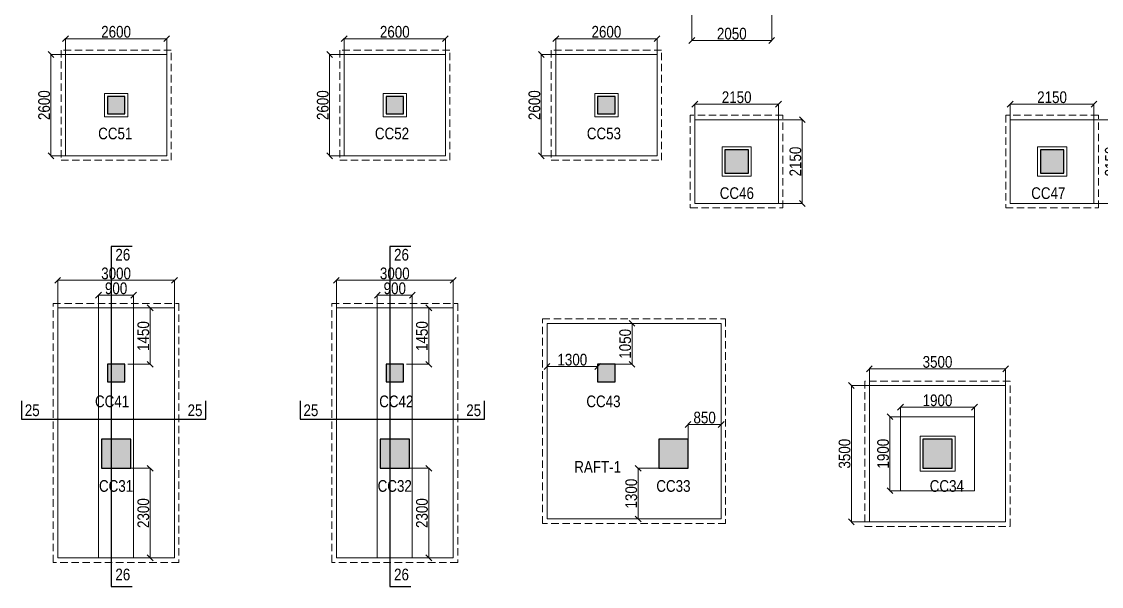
# Model space of a CAD drawing. Header units: millimetres. Extents: x 1112055 to 3390982, y -148532 to 766891.
# Drawn here: x 2009320 to 2037051, y 693330 to 707830 of the extents above; entities that cross this region are included whole.
import ezdxf

# ---------------------------------------------------------------- set-up
doc = ezdxf.new("R2010")
doc.units = ezdxf.units.MM
doc.header["$PDMODE"] = 35
doc.header["$PDSIZE"] = -25
doc.linetypes.add('Hidden', pattern=[9.525, 6.35, -3.175])
for name, color, linetype, lineweight in [('B COL. NO.', 3, 'Continuous', 20), ('B FINAL COLUMN', 1, 'Continuous', 30), ('B FOOTING', 49, 'Continuous', 20), ('B FOOTING DIM', 234, 'Continuous', 9), ('B P.C.C', 251, 'Continuous', 0)]:
    doc.layers.add(name, color=color, linetype=linetype, lineweight=lineweight)
doc.layers.add('B Pedestal', color=7, linetype='Continuous', lineweight=9, true_color=0x5c8948)
doc.layers.add('B-COL HT', color=7, linetype='Continuous', lineweight=0, true_color=0x4e4f45)
doc.styles.add('SWINC', font='swissc.ttf')
doc.dimstyles.new('BHOOMI', dxfattribs={"dimtxt": 230, "dimasz": 150, "dimexe": 10, "dimexo": 0, "dimgap": 25, "dimtad": 1, "dimdec": 0, "dimzin": 0, "dimdsep": 46, "dimtxsty": 'SWINC', "dimblk": 'OBLIQUE', "dimcen": 0.09, "dimclrd": 250, "dimclre": 250, "dimclrt": 256, "dimaunit": 1, "dimadec": 3, "dimazin": 0, "dimtfac": 1, "dimtdec": 0, "dimtofl": 0, "dimtmove": 1, "dimatfit": 3, "dimfxl": 100, "dimtolj": 1, "dimtzin": 0, "dimlwd": 9, "dimlwe": 5, "dimarcsym": 0})

# ---------------------------------------------------------------- blocks, each defined once
blk = doc.blocks.new('_Oblique')
at = {"color": 0, "linetype": 'ByBlock', "lineweight": -2}
blk.add_line((-0.5, -0.5), (0.5, 0.5), dxfattribs=at)
blk = doc.blocks.new('*D2997')
at = {"layer": 'B FOOTING DIM', "color": 250, "lineweight": 5, "ltscale": 0.5, "transparency": 16777216}
for p, q in [((2026609, 705312), (2026609, 705722)), ((2026609, 705712), (2028759, 705712)), ((2028759, 705312), (2028759, 705722))]:
    blk.add_line(p, q, dxfattribs=at)
at = {"layer": 'Defpoints', "color": 0, "transparency": 16777216}
for p in [(2028759, 705712), (2026609, 705312), (2028759, 705312)]:
    blk.add_point(p, dxfattribs=at)
at = {"layer": 'B FOOTING DIM', "color": 250, "lineweight": 5, "transparency": 16777216, "xscale": 150, "yscale": 150, "zscale": 150, "rotation": 180}
blk.add_blockref('_Oblique', (2026609, 705712), dxfattribs=at)
at = {"layer": 'B FOOTING DIM', "color": 250, "lineweight": 5, "transparency": 16777216, "xscale": 150, "yscale": 150, "zscale": 150}
blk.add_blockref('_Oblique', (2028759, 705712), dxfattribs=at)
at = {"layer": 'B FOOTING DIM', "transparency": 16777216, "insert": (2027684, 705887), "char_height": 300, "attachment_point": 5, "style": 'SWINC'}
blk.add_mtext('\\A1;2150', dxfattribs=at)
blk = doc.blocks.new('*D2998')
at = {"layer": 'B FOOTING DIM', "color": 250, "lineweight": 5, "ltscale": 0.5, "transparency": 16777216}
for p, q in [((2028759, 705312), (2029379, 705312)), ((2029369, 705312), (2029369, 703162)), ((2028759, 703162), (2029379, 703162))]:
    blk.add_line(p, q, dxfattribs=at)
at = {"layer": 'Defpoints', "color": 0, "transparency": 16777216}
for p in [(2028759, 705312), (2028759, 703162), (2029369, 703162)]:
    blk.add_point(p, dxfattribs=at)
at = {"layer": 'B FOOTING DIM', "color": 250, "lineweight": 5, "transparency": 16777216, "xscale": 150, "yscale": 150, "zscale": 150}
for p, rotation in [((2029369, 705312), 90), ((2029369, 703162), 270)]:
    blk.add_blockref('_Oblique', p, dxfattribs=dict(at, rotation=rotation))
at = {"layer": 'B FOOTING DIM', "transparency": 16777216, "insert": (2029194, 704237), "char_height": 300, "attachment_point": 5, "rotation": 90, "style": 'SWINC'}
blk.add_mtext('\\A1;2150', dxfattribs=at)
blk = doc.blocks.new('*D2999')
at = {"layer": 'B FOOTING DIM', "color": 250, "lineweight": 5, "ltscale": 0.5, "transparency": 16777216}
for p, q in [((2034709, 705312), (2034709, 705722)), ((2034709, 705712), (2036859, 705712)), ((2036859, 705312), (2036859, 705722))]:
    blk.add_line(p, q, dxfattribs=at)
at = {"layer": 'Defpoints', "color": 0, "transparency": 16777216}
for p in [(2036859, 705712), (2034709, 705312), (2036859, 705312)]:
    blk.add_point(p, dxfattribs=at)
at = {"layer": 'B FOOTING DIM', "color": 250, "lineweight": 5, "transparency": 16777216, "xscale": 150, "yscale": 150, "zscale": 150, "rotation": 180}
blk.add_blockref('_Oblique', (2034709, 705712), dxfattribs=at)
at = {"layer": 'B FOOTING DIM', "color": 250, "lineweight": 5, "transparency": 16777216, "xscale": 150, "yscale": 150, "zscale": 150}
blk.add_blockref('_Oblique', (2036859, 705712), dxfattribs=at)
at = {"layer": 'B FOOTING DIM', "transparency": 16777216, "insert": (2035784, 705887), "char_height": 300, "attachment_point": 5, "style": 'SWINC'}
blk.add_mtext('\\A1;2150', dxfattribs=at)
blk = doc.blocks.new('*D3000')
at = {"layer": 'B FOOTING DIM', "color": 250, "lineweight": 5, "ltscale": 0.5, "transparency": 16777216}
for p, q in [((2036859, 705312), (2037479, 705312)), ((2037469, 705312), (2037469, 703162)), ((2036859, 703162), (2037479, 703162))]:
    blk.add_line(p, q, dxfattribs=at)
at = {"layer": 'Defpoints', "color": 0, "transparency": 16777216}
for p in [(2036859, 705312), (2036859, 703162), (2037469, 703162)]:
    blk.add_point(p, dxfattribs=at)
at = {"layer": 'B FOOTING DIM', "color": 250, "lineweight": 5, "transparency": 16777216, "xscale": 150, "yscale": 150, "zscale": 150}
for p, rotation in [((2037469, 705312), 90), ((2037469, 703162), 270)]:
    blk.add_blockref('_Oblique', p, dxfattribs=dict(at, rotation=rotation))
at = {"layer": 'B FOOTING DIM', "transparency": 16777216, "insert": (2037294, 704237), "char_height": 300, "attachment_point": 5, "rotation": 90, "style": 'SWINC'}
blk.add_mtext('\\A1;2150', dxfattribs=at)
blk = doc.blocks.new('*D3002')
at = {"layer": 'B FOOTING DIM', "color": 250, "lineweight": 5, "ltscale": 0.5, "transparency": 16777216}
for p, q in [((2026534, 708012), (2026534, 707334)), ((2028584, 708012), (2028584, 707334)), ((2026534, 707344), (2028584, 707344))]:
    blk.add_line(p, q, dxfattribs=at)
at = {"layer": 'Defpoints', "color": 0, "transparency": 16777216}
for p in [(2026534, 708012), (2028584, 708012), (2028584, 707344)]:
    blk.add_point(p, dxfattribs=at)
at = {"layer": 'B FOOTING DIM', "color": 250, "lineweight": 5, "transparency": 16777216, "xscale": 150, "yscale": 150, "zscale": 150, "rotation": 180}
blk.add_blockref('_Oblique', (2026534, 707344), dxfattribs=at)
at = {"layer": 'B FOOTING DIM', "color": 250, "lineweight": 5, "transparency": 16777216, "xscale": 150, "yscale": 150, "zscale": 150}
blk.add_blockref('_Oblique', (2028584, 707344), dxfattribs=at)
at = {"layer": 'B FOOTING DIM', "transparency": 16777216, "insert": (2027559, 707519), "char_height": 300, "attachment_point": 5, "style": 'SWINC'}
blk.add_mtext('\\A1;2050', dxfattribs=at)
blk = doc.blocks.new('*D3027')
at = {"layer": 'B FOOTING DIM', "color": 250, "lineweight": 5, "ltscale": 0.5, "transparency": 16777216}
for p, q in [((2031892, 697687), (2031892, 697940)), ((2031892, 697930), (2033792, 697930)), ((2033792, 697687), (2033792, 697940))]:
    blk.add_line(p, q, dxfattribs=at)
at = {"layer": 'Defpoints', "color": 0, "transparency": 16777216}
for p in [(2033792, 697930), (2031892, 697687), (2033792, 697687)]:
    blk.add_point(p, dxfattribs=at)
at = {"layer": 'B FOOTING DIM', "color": 250, "lineweight": 5, "transparency": 16777216, "xscale": 150, "yscale": 150, "zscale": 150, "rotation": 180}
blk.add_blockref('_Oblique', (2031892, 697930), dxfattribs=at)
at = {"layer": 'B FOOTING DIM', "color": 250, "lineweight": 5, "transparency": 16777216, "xscale": 150, "yscale": 150, "zscale": 150}
blk.add_blockref('_Oblique', (2033792, 697930), dxfattribs=at)
at = {"layer": 'B FOOTING DIM', "transparency": 16777216, "insert": (2032842, 698105), "char_height": 300, "attachment_point": 5, "style": 'SWINC'}
blk.add_mtext('\\A1;1900', dxfattribs=at)
blk = doc.blocks.new('*D3028')
at = {"layer": 'B FOOTING DIM', "color": 250, "lineweight": 5, "ltscale": 0.5, "transparency": 16777216}
for p, q in [((2031892, 697687), (2031610, 697687)), ((2031620, 697687), (2031620, 695787)), ((2031892, 695787), (2031610, 695787))]:
    blk.add_line(p, q, dxfattribs=at)
at = {"layer": 'Defpoints', "color": 0, "transparency": 16777216}
for p in [(2031892, 697687), (2031620, 695787), (2031892, 695787)]:
    blk.add_point(p, dxfattribs=at)
at = {"layer": 'B FOOTING DIM', "color": 250, "lineweight": 5, "transparency": 16777216, "xscale": 150, "yscale": 150, "zscale": 150}
for p, rotation in [((2031620, 697687), 90), ((2031620, 695787), 270)]:
    blk.add_blockref('_Oblique', p, dxfattribs=dict(at, rotation=rotation))
at = {"layer": 'B FOOTING DIM', "transparency": 16777216, "insert": (2031445, 696737), "char_height": 300, "attachment_point": 5, "rotation": 90, "style": 'SWINC'}
blk.add_mtext('\\A1;1900', dxfattribs=at)
blk = doc.blocks.new('*D3029')
at = {"layer": 'B FOOTING DIM', "color": 250, "lineweight": 5, "ltscale": 0.5, "transparency": 16777216}
for p, q in [((2031092, 698487), (2031092, 698927)), ((2031092, 698917), (2034592, 698917)), ((2034592, 698487), (2034592, 698927))]:
    blk.add_line(p, q, dxfattribs=at)
at = {"layer": 'Defpoints', "color": 0, "transparency": 16777216}
for p in [(2034592, 698917), (2031092, 698487), (2034592, 698487)]:
    blk.add_point(p, dxfattribs=at)
at = {"layer": 'B FOOTING DIM', "color": 250, "lineweight": 5, "transparency": 16777216, "xscale": 150, "yscale": 150, "zscale": 150, "rotation": 180}
blk.add_blockref('_Oblique', (2031092, 698917), dxfattribs=at)
at = {"layer": 'B FOOTING DIM', "color": 250, "lineweight": 5, "transparency": 16777216, "xscale": 150, "yscale": 150, "zscale": 150}
blk.add_blockref('_Oblique', (2034592, 698917), dxfattribs=at)
at = {"layer": 'B FOOTING DIM', "transparency": 16777216, "insert": (2032842, 699092), "char_height": 300, "attachment_point": 5, "style": 'SWINC'}
blk.add_mtext('\\A1;3500', dxfattribs=at)
blk = doc.blocks.new('*D3030')
at = {"layer": 'B FOOTING DIM', "color": 250, "lineweight": 5, "ltscale": 0.5, "transparency": 16777216}
for p, q in [((2031092, 698487), (2030621, 698487)), ((2030631, 698487), (2030631, 694987)), ((2031092, 694987), (2030621, 694987))]:
    blk.add_line(p, q, dxfattribs=at)
at = {"layer": 'Defpoints', "color": 0, "transparency": 16777216}
for p in [(2031092, 698487), (2030631, 694987), (2031092, 694987)]:
    blk.add_point(p, dxfattribs=at)
at = {"layer": 'B FOOTING DIM', "color": 250, "lineweight": 5, "transparency": 16777216, "xscale": 150, "yscale": 150, "zscale": 150}
for p, rotation in [((2030631, 698487), 90), ((2030631, 694987), 270)]:
    blk.add_blockref('_Oblique', p, dxfattribs=dict(at, rotation=rotation))
at = {"layer": 'B FOOTING DIM', "transparency": 16777216, "insert": (2030456, 696737), "char_height": 300, "attachment_point": 5, "rotation": 90, "style": 'SWINC'}
blk.add_mtext('\\A1;3500', dxfattribs=at)
blk = doc.blocks.new('*D2514')
at = {"layer": 'B FOOTING DIM', "color": 250, "lineweight": 5, "ltscale": 0.5, "transparency": 16777216}
for p, q in [((2011297, 700482), (2011297, 700816)), ((2011297, 700806), (2012197, 700806)), ((2012197, 700482), (2012197, 700816))]:
    blk.add_line(p, q, dxfattribs=at)
at = {"layer": 'Defpoints', "color": 0, "transparency": 16777216}
for p in [(2012197, 700806), (2011297, 700482), (2012197, 700482)]:
    blk.add_point(p, dxfattribs=at)
at = {"layer": 'B FOOTING DIM', "color": 250, "lineweight": 5, "transparency": 16777216, "xscale": 150, "yscale": 150, "zscale": 150, "rotation": 180}
blk.add_blockref('_Oblique', (2011297, 700806), dxfattribs=at)
at = {"layer": 'B FOOTING DIM', "color": 250, "lineweight": 5, "transparency": 16777216, "xscale": 150, "yscale": 150, "zscale": 150}
blk.add_blockref('_Oblique', (2012197, 700806), dxfattribs=at)
at = {"layer": 'B FOOTING DIM', "transparency": 16777216, "insert": (2011747, 700981), "char_height": 300, "attachment_point": 5, "style": 'SWINC'}
blk.add_mtext('\\A1;900', dxfattribs=at)
blk = doc.blocks.new('*D2515')
at = {"layer": 'B FOOTING DIM', "color": 250, "lineweight": 5, "ltscale": 0.5, "transparency": 16777216}
for p, q in [((2010247, 700482), (2010247, 701198)), ((2013247, 701188), (2010247, 701188)), ((2013247, 700482), (2013247, 701198))]:
    blk.add_line(p, q, dxfattribs=at)
at = {"layer": 'Defpoints', "color": 0, "transparency": 16777216}
for p in [(2010247, 701188), (2010247, 700482), (2013247, 700482)]:
    blk.add_point(p, dxfattribs=at)
at = {"layer": 'B FOOTING DIM', "color": 250, "lineweight": 5, "transparency": 16777216, "xscale": 150, "yscale": 150, "zscale": 150, "rotation": 180}
blk.add_blockref('_Oblique', (2010247, 701188), dxfattribs=at)
at = {"layer": 'B FOOTING DIM', "color": 250, "lineweight": 5, "transparency": 16777216, "xscale": 150, "yscale": 150, "zscale": 150}
blk.add_blockref('_Oblique', (2013247, 701188), dxfattribs=at)
at = {"layer": 'B FOOTING DIM', "transparency": 16777216, "insert": (2011747, 701363), "char_height": 300, "attachment_point": 5, "style": 'SWINC'}
blk.add_mtext('\\A1;3000', dxfattribs=at)
blk = doc.blocks.new('*D2516')
at = {"layer": 'B FOOTING DIM', "color": 250, "lineweight": 5, "ltscale": 0.5, "transparency": 16777216}
for p, q in [((2012047, 700482), (2012632, 700482)), ((2012622, 699032), (2012622, 700482)), ((2012047, 699032), (2012632, 699032))]:
    blk.add_line(p, q, dxfattribs=at)
at = {"layer": 'Defpoints', "color": 0, "transparency": 16777216}
for p in [(2012047, 700482), (2012622, 700482), (2012047, 699032)]:
    blk.add_point(p, dxfattribs=at)
at = {"layer": 'B FOOTING DIM', "color": 250, "lineweight": 5, "transparency": 16777216, "xscale": 150, "yscale": 150, "zscale": 150}
for p, rotation in [((2012622, 700482), 90), ((2012622, 699032), 270)]:
    blk.add_blockref('_Oblique', p, dxfattribs=dict(at, rotation=rotation))
at = {"layer": 'B FOOTING DIM', "transparency": 16777216, "insert": (2012447, 699757), "char_height": 300, "attachment_point": 5, "rotation": 90, "style": 'SWINC'}
blk.add_mtext('\\A1;1450', dxfattribs=at)
blk = doc.blocks.new('*D2517')
at = {"layer": 'B FOOTING DIM', "color": 250, "lineweight": 5, "ltscale": 0.5, "transparency": 16777216}
for p, q in [((2012122, 696362), (2012632, 696362)), ((2012622, 696362), (2012622, 694062)), ((2012122, 694062), (2012632, 694062))]:
    blk.add_line(p, q, dxfattribs=at)
at = {"layer": 'Defpoints', "color": 0, "transparency": 16777216}
for p in [(2012122, 696362), (2012122, 694062), (2012622, 694062)]:
    blk.add_point(p, dxfattribs=at)
at = {"layer": 'B FOOTING DIM', "color": 250, "lineweight": 5, "transparency": 16777216, "xscale": 150, "yscale": 150, "zscale": 150}
for p, rotation in [((2012622, 696362), 90), ((2012622, 694062), 270)]:
    blk.add_blockref('_Oblique', p, dxfattribs=dict(at, rotation=rotation))
at = {"layer": 'B FOOTING DIM', "transparency": 16777216, "insert": (2012447, 695212), "char_height": 300, "attachment_point": 5, "rotation": 90, "style": 'SWINC'}
blk.add_mtext('\\A1;2300', dxfattribs=at)
blk = doc.blocks.new('*D2518')
at = {"layer": 'B FOOTING DIM', "color": 250, "lineweight": 5, "ltscale": 0.5, "transparency": 16777216}
for p, q in [((2018454, 700482), (2018454, 700816)), ((2018454, 700806), (2019354, 700806)), ((2019354, 700482), (2019354, 700816))]:
    blk.add_line(p, q, dxfattribs=at)
at = {"layer": 'Defpoints', "color": 0, "transparency": 16777216}
for p in [(2019354, 700806), (2018454, 700482), (2019354, 700482)]:
    blk.add_point(p, dxfattribs=at)
at = {"layer": 'B FOOTING DIM', "color": 250, "lineweight": 5, "transparency": 16777216, "xscale": 150, "yscale": 150, "zscale": 150, "rotation": 180}
blk.add_blockref('_Oblique', (2018454, 700806), dxfattribs=at)
at = {"layer": 'B FOOTING DIM', "color": 250, "lineweight": 5, "transparency": 16777216, "xscale": 150, "yscale": 150, "zscale": 150}
blk.add_blockref('_Oblique', (2019354, 700806), dxfattribs=at)
at = {"layer": 'B FOOTING DIM', "transparency": 16777216, "insert": (2018904, 700981), "char_height": 300, "attachment_point": 5, "style": 'SWINC'}
blk.add_mtext('\\A1;900', dxfattribs=at)
blk = doc.blocks.new('*D2519')
at = {"layer": 'B FOOTING DIM', "color": 250, "lineweight": 5, "ltscale": 0.5, "transparency": 16777216}
for p, q in [((2017404, 700482), (2017404, 701198)), ((2020404, 701188), (2017404, 701188)), ((2020404, 700482), (2020404, 701198))]:
    blk.add_line(p, q, dxfattribs=at)
at = {"layer": 'Defpoints', "color": 0, "transparency": 16777216}
for p in [(2017404, 701188), (2017404, 700482), (2020404, 700482)]:
    blk.add_point(p, dxfattribs=at)
at = {"layer": 'B FOOTING DIM', "color": 250, "lineweight": 5, "transparency": 16777216, "xscale": 150, "yscale": 150, "zscale": 150, "rotation": 180}
blk.add_blockref('_Oblique', (2017404, 701188), dxfattribs=at)
at = {"layer": 'B FOOTING DIM', "color": 250, "lineweight": 5, "transparency": 16777216, "xscale": 150, "yscale": 150, "zscale": 150}
blk.add_blockref('_Oblique', (2020404, 701188), dxfattribs=at)
at = {"layer": 'B FOOTING DIM', "transparency": 16777216, "insert": (2018904, 701363), "char_height": 300, "attachment_point": 5, "style": 'SWINC'}
blk.add_mtext('\\A1;3000', dxfattribs=at)
blk = doc.blocks.new('*D2520')
at = {"layer": 'B FOOTING DIM', "color": 250, "lineweight": 5, "ltscale": 0.5, "transparency": 16777216}
for p, q in [((2019204, 700482), (2019788, 700482)), ((2019778, 699032), (2019778, 700482)), ((2019204, 699032), (2019788, 699032))]:
    blk.add_line(p, q, dxfattribs=at)
at = {"layer": 'Defpoints', "color": 0, "transparency": 16777216}
for p in [(2019204, 700482), (2019778, 700482), (2019204, 699032)]:
    blk.add_point(p, dxfattribs=at)
at = {"layer": 'B FOOTING DIM', "color": 250, "lineweight": 5, "transparency": 16777216, "xscale": 150, "yscale": 150, "zscale": 150}
for p, rotation in [((2019778, 700482), 90), ((2019778, 699032), 270)]:
    blk.add_blockref('_Oblique', p, dxfattribs=dict(at, rotation=rotation))
at = {"layer": 'B FOOTING DIM', "transparency": 16777216, "insert": (2019603, 699757), "char_height": 300, "attachment_point": 5, "rotation": 90, "style": 'SWINC'}
blk.add_mtext('\\A1;1450', dxfattribs=at)
blk = doc.blocks.new('*D2521')
at = {"layer": 'B FOOTING DIM', "color": 250, "lineweight": 5, "ltscale": 0.5, "transparency": 16777216}
for p, q in [((2019279, 696362), (2019788, 696362)), ((2019778, 696362), (2019778, 694062)), ((2019279, 694062), (2019788, 694062))]:
    blk.add_line(p, q, dxfattribs=at)
at = {"layer": 'Defpoints', "color": 0, "transparency": 16777216}
for p in [(2019279, 696362), (2019279, 694062), (2019778, 694062)]:
    blk.add_point(p, dxfattribs=at)
at = {"layer": 'B FOOTING DIM', "color": 250, "lineweight": 5, "transparency": 16777216, "xscale": 150, "yscale": 150, "zscale": 150}
for p, rotation in [((2019778, 696362), 90), ((2019778, 694062), 270)]:
    blk.add_blockref('_Oblique', p, dxfattribs=dict(at, rotation=rotation))
at = {"layer": 'B FOOTING DIM', "transparency": 16777216, "insert": (2019603, 695212), "char_height": 300, "attachment_point": 5, "rotation": 90, "style": 'SWINC'}
blk.add_mtext('\\A1;2300', dxfattribs=at)
blk = doc.blocks.new('*D2532')
at = {"layer": 'B FOOTING DIM', "color": 250, "lineweight": 5, "ltscale": 0.5, "transparency": 16777216}
for p, q in [((2010447, 706984), (2010447, 707401)), ((2010447, 707391), (2013047, 707391)), ((2013047, 706984), (2013047, 707401))]:
    blk.add_line(p, q, dxfattribs=at)
at = {"layer": 'Defpoints', "color": 0, "transparency": 16777216}
for p in [(2013047, 707391), (2010447, 706984), (2013047, 706984)]:
    blk.add_point(p, dxfattribs=at)
at = {"layer": 'B FOOTING DIM', "color": 250, "lineweight": 5, "transparency": 16777216, "xscale": 150, "yscale": 150, "zscale": 150, "rotation": 180}
blk.add_blockref('_Oblique', (2010447, 707391), dxfattribs=at)
at = {"layer": 'B FOOTING DIM', "color": 250, "lineweight": 5, "transparency": 16777216, "xscale": 150, "yscale": 150, "zscale": 150}
blk.add_blockref('_Oblique', (2013047, 707391), dxfattribs=at)
at = {"layer": 'B FOOTING DIM', "transparency": 16777216, "insert": (2011747, 707566), "char_height": 300, "attachment_point": 5, "style": 'SWINC'}
blk.add_mtext('\\A1;2600', dxfattribs=at)
blk = doc.blocks.new('*D2533')
at = {"layer": 'B FOOTING DIM', "color": 250, "lineweight": 5, "ltscale": 0.5, "transparency": 16777216}
for p, q in [((2010447, 706984), (2010065, 706984)), ((2010075, 706984), (2010075, 704384)), ((2010447, 704384), (2010065, 704384))]:
    blk.add_line(p, q, dxfattribs=at)
at = {"layer": 'Defpoints', "color": 0, "transparency": 16777216}
for p in [(2010447, 706984), (2010075, 704384), (2010447, 704384)]:
    blk.add_point(p, dxfattribs=at)
at = {"layer": 'B FOOTING DIM', "color": 250, "lineweight": 5, "transparency": 16777216, "xscale": 150, "yscale": 150, "zscale": 150}
for p, rotation in [((2010075, 706984), 90), ((2010075, 704384), 270)]:
    blk.add_blockref('_Oblique', p, dxfattribs=dict(at, rotation=rotation))
at = {"layer": 'B FOOTING DIM', "transparency": 16777216, "insert": (2009900, 705684), "char_height": 300, "attachment_point": 5, "rotation": 90, "style": 'SWINC'}
blk.add_mtext('\\A1;2600', dxfattribs=at)
blk = doc.blocks.new('*D2534')
at = {"layer": 'B FOOTING DIM', "color": 250, "lineweight": 5, "ltscale": 0.5, "transparency": 16777216}
for p, q in [((2017604, 706984), (2017604, 707401)), ((2017604, 707391), (2020204, 707391)), ((2020204, 706984), (2020204, 707401))]:
    blk.add_line(p, q, dxfattribs=at)
at = {"layer": 'Defpoints', "color": 0, "transparency": 16777216}
for p in [(2020204, 707391), (2017604, 706984), (2020204, 706984)]:
    blk.add_point(p, dxfattribs=at)
at = {"layer": 'B FOOTING DIM', "color": 250, "lineweight": 5, "transparency": 16777216, "xscale": 150, "yscale": 150, "zscale": 150, "rotation": 180}
blk.add_blockref('_Oblique', (2017604, 707391), dxfattribs=at)
at = {"layer": 'B FOOTING DIM', "color": 250, "lineweight": 5, "transparency": 16777216, "xscale": 150, "yscale": 150, "zscale": 150}
blk.add_blockref('_Oblique', (2020204, 707391), dxfattribs=at)
at = {"layer": 'B FOOTING DIM', "transparency": 16777216, "insert": (2018904, 707566), "char_height": 300, "attachment_point": 5, "style": 'SWINC'}
blk.add_mtext('\\A1;2600', dxfattribs=at)
blk = doc.blocks.new('*D2535')
at = {"layer": 'B FOOTING DIM', "color": 250, "lineweight": 5, "ltscale": 0.5, "transparency": 16777216}
for p, q in [((2017604, 706984), (2017221, 706984)), ((2017231, 706984), (2017231, 704384)), ((2017604, 704384), (2017221, 704384))]:
    blk.add_line(p, q, dxfattribs=at)
at = {"layer": 'Defpoints', "color": 0, "transparency": 16777216}
for p in [(2017604, 706984), (2017231, 704384), (2017604, 704384)]:
    blk.add_point(p, dxfattribs=at)
at = {"layer": 'B FOOTING DIM', "color": 250, "lineweight": 5, "transparency": 16777216, "xscale": 150, "yscale": 150, "zscale": 150}
for p, rotation in [((2017231, 706984), 90), ((2017231, 704384), 270)]:
    blk.add_blockref('_Oblique', p, dxfattribs=dict(at, rotation=rotation))
at = {"layer": 'B FOOTING DIM', "transparency": 16777216, "insert": (2017056, 705684), "char_height": 300, "attachment_point": 5, "rotation": 90, "style": 'SWINC'}
blk.add_mtext('\\A1;2600', dxfattribs=at)
blk = doc.blocks.new('*D2536')
at = {"layer": 'B FOOTING DIM', "color": 250, "lineweight": 5, "ltscale": 0.5, "transparency": 16777216}
for p, q in [((2023039, 706984), (2023039, 707401)), ((2023039, 707391), (2025639, 707391)), ((2025639, 706984), (2025639, 707401))]:
    blk.add_line(p, q, dxfattribs=at)
at = {"layer": 'Defpoints', "color": 0, "transparency": 16777216}
for p in [(2025639, 707391), (2023039, 706984), (2025639, 706984)]:
    blk.add_point(p, dxfattribs=at)
at = {"layer": 'B FOOTING DIM', "color": 250, "lineweight": 5, "transparency": 16777216, "xscale": 150, "yscale": 150, "zscale": 150, "rotation": 180}
blk.add_blockref('_Oblique', (2023039, 707391), dxfattribs=at)
at = {"layer": 'B FOOTING DIM', "color": 250, "lineweight": 5, "transparency": 16777216, "xscale": 150, "yscale": 150, "zscale": 150}
blk.add_blockref('_Oblique', (2025639, 707391), dxfattribs=at)
at = {"layer": 'B FOOTING DIM', "transparency": 16777216, "insert": (2024339, 707566), "char_height": 300, "attachment_point": 5, "style": 'SWINC'}
blk.add_mtext('\\A1;2600', dxfattribs=at)
blk = doc.blocks.new('*D2537')
at = {"layer": 'B FOOTING DIM', "color": 250, "lineweight": 5, "ltscale": 0.5, "transparency": 16777216}
for p, q in [((2023039, 706984), (2022656, 706984)), ((2022666, 706984), (2022666, 704384)), ((2023039, 704384), (2022656, 704384))]:
    blk.add_line(p, q, dxfattribs=at)
at = {"layer": 'Defpoints', "color": 0, "transparency": 16777216}
for p in [(2023039, 706984), (2022666, 704384), (2023039, 704384)]:
    blk.add_point(p, dxfattribs=at)
at = {"layer": 'B FOOTING DIM', "color": 250, "lineweight": 5, "transparency": 16777216, "xscale": 150, "yscale": 150, "zscale": 150}
for p, rotation in [((2022666, 706984), 90), ((2022666, 704384), 270)]:
    blk.add_blockref('_Oblique', p, dxfattribs=dict(at, rotation=rotation))
at = {"layer": 'B FOOTING DIM', "transparency": 16777216, "insert": (2022491, 705684), "char_height": 300, "attachment_point": 5, "rotation": 90, "style": 'SWINC'}
blk.add_mtext('\\A1;2600', dxfattribs=at)
blk = doc.blocks.new('*D2540')
at = {"layer": 'B FOOTING DIM', "color": 250, "lineweight": 5, "ltscale": 0.5, "transparency": 16777216}
for p, q in [((2022814, 698851), (2022814, 698985)), ((2024114, 698975), (2022814, 698975)), ((2024114, 698807), (2024114, 698985))]:
    blk.add_line(p, q, dxfattribs=at)
at = {"layer": 'Defpoints', "color": 0, "transparency": 16777216}
for p in [(2022814, 698975), (2022814, 698851), (2024114, 698807)]:
    blk.add_point(p, dxfattribs=at)
at = {"layer": 'B FOOTING DIM', "color": 250, "lineweight": 5, "transparency": 16777216, "xscale": 150, "yscale": 150, "zscale": 150, "rotation": 180}
blk.add_blockref('_Oblique', (2022814, 698975), dxfattribs=at)
at = {"layer": 'B FOOTING DIM', "color": 250, "lineweight": 5, "transparency": 16777216, "xscale": 150, "yscale": 150, "zscale": 150}
blk.add_blockref('_Oblique', (2024114, 698975), dxfattribs=at)
at = {"layer": 'B FOOTING DIM', "transparency": 16777216, "insert": (2023464, 699150), "char_height": 300, "attachment_point": 5, "style": 'SWINC'}
blk.add_mtext('\\A1;1300', dxfattribs=at)
blk = doc.blocks.new('*D2541')
at = {"layer": 'B FOOTING DIM', "color": 250, "lineweight": 5, "ltscale": 0.5, "transparency": 16777216}
for p, q in [((2026436, 697112), (2026436, 697498)), ((2026436, 697488), (2027286, 697488)), ((2027286, 697149), (2027286, 697498))]:
    blk.add_line(p, q, dxfattribs=at)
at = {"layer": 'Defpoints', "color": 0, "transparency": 16777216}
for p in [(2027286, 697488), (2026436, 697112), (2027286, 697149)]:
    blk.add_point(p, dxfattribs=at)
at = {"layer": 'B FOOTING DIM', "color": 250, "lineweight": 5, "transparency": 16777216, "xscale": 150, "yscale": 150, "zscale": 150, "rotation": 180}
blk.add_blockref('_Oblique', (2026436, 697488), dxfattribs=at)
at = {"layer": 'B FOOTING DIM', "color": 250, "lineweight": 5, "transparency": 16777216, "xscale": 150, "yscale": 150, "zscale": 150}
blk.add_blockref('_Oblique', (2027286, 697488), dxfattribs=at)
at = {"layer": 'B FOOTING DIM', "transparency": 16777216, "insert": (2026861, 697663), "char_height": 300, "attachment_point": 5, "style": 'SWINC'}
blk.add_mtext('\\A1;850', dxfattribs=at)
blk = doc.blocks.new('*D2542')
at = {"layer": 'B FOOTING DIM', "color": 250, "lineweight": 5, "ltscale": 0.5, "transparency": 16777216}
for p, q in [((2024559, 700082), (2025007, 700082)), ((2024997, 699032), (2024997, 700082)), ((2024564, 699032), (2025007, 699032))]:
    blk.add_line(p, q, dxfattribs=at)
at = {"layer": 'Defpoints', "color": 0, "transparency": 16777216}
for p in [(2024559, 700082), (2024997, 700082), (2024564, 699032)]:
    blk.add_point(p, dxfattribs=at)
at = {"layer": 'B FOOTING DIM', "color": 250, "lineweight": 5, "transparency": 16777216, "xscale": 150, "yscale": 150, "zscale": 150}
for p, rotation in [((2024997, 700082), 90), ((2024997, 699032), 270)]:
    blk.add_blockref('_Oblique', p, dxfattribs=dict(at, rotation=rotation))
at = {"layer": 'B FOOTING DIM', "transparency": 16777216, "insert": (2024822, 699557), "char_height": 300, "attachment_point": 5, "rotation": 90, "style": 'SWINC'}
blk.add_mtext('\\A1;1050', dxfattribs=at)
blk = doc.blocks.new('*D2543')
at = {"layer": 'B FOOTING DIM', "color": 250, "lineweight": 5, "ltscale": 0.5, "transparency": 16777216}
for p, q in [((2025686, 696362), (2025143, 696362)), ((2025153, 696362), (2025153, 695062)), ((2025693, 695062), (2025143, 695062))]:
    blk.add_line(p, q, dxfattribs=at)
at = {"layer": 'Defpoints', "color": 0, "transparency": 16777216}
for p in [(2025686, 696362), (2025153, 695062), (2025693, 695062)]:
    blk.add_point(p, dxfattribs=at)
at = {"layer": 'B FOOTING DIM', "color": 250, "lineweight": 5, "transparency": 16777216, "xscale": 150, "yscale": 150, "zscale": 150}
for p, rotation in [((2025153, 696362), 90), ((2025153, 695062), 270)]:
    blk.add_blockref('_Oblique', p, dxfattribs=dict(at, rotation=rotation))
at = {"layer": 'B FOOTING DIM', "transparency": 16777216, "insert": (2024978, 695712), "char_height": 300, "attachment_point": 5, "rotation": 90, "style": 'SWINC'}
blk.add_mtext('\\A1;1300', dxfattribs=at)

msp = doc.modelspace()

# ---------------------------------------------------------------- hatches: boundary and pattern name
at = {"layer": 'B-COL HT', "lineweight": 0}
h = msp.add_hatch(color=250, dxfattribs=at)
h.dxf.hatch_style = 1
h.paths.add_polyline_path([(2011522.5, 705459.4), (2011972.5, 705459.4), (2011972.5, 705909.4), (2011522.5, 705909.4)])
h = msp.add_hatch(color=250, dxfattribs=at)
h.dxf.hatch_style = 1
h.paths.add_polyline_path([(2018679.1, 705459.4), (2019129.1, 705459.4), (2019129.1, 705909.4), (2018679.1, 705909.4)])
h = msp.add_hatch(color=250, dxfattribs=at)
h.dxf.hatch_style = 1
h.paths.add_polyline_path([(2018679.1, 705459.4), (2019129.1, 705459.4), (2019129.1, 705909.4), (2018679.1, 705909.4)])
h = msp.add_hatch(color=250, dxfattribs=at)
h.dxf.hatch_style = 1
h.paths.add_polyline_path([(2024114.1, 705459.4), (2024564.1, 705459.4), (2024564.1, 705909.4), (2024114.1, 705909.4)])
h = msp.add_hatch(color=250, dxfattribs=at)
h.dxf.hatch_style = 1
h.paths.add_polyline_path([(2024114.1, 705459.4), (2024564.1, 705459.4), (2024564.1, 705909.4), (2024114.1, 705909.4)])
h = msp.add_hatch(color=250, dxfattribs=at)
h.dxf.hatch_style = 1
h.paths.add_polyline_path([(2027384.1, 703936.9), (2027984.1, 703936.9), (2027984.1, 704536.9), (2027384.1, 704536.9)])
h = msp.add_hatch(color=250, dxfattribs=at)
h.dxf.hatch_style = 1
h.paths.add_polyline_path([(2035484.1, 703936.9), (2036084.1, 703936.9), (2036084.1, 704536.9), (2035484.1, 704536.9)])
h = msp.add_hatch(color=250, dxfattribs=at)
h.dxf.hatch_style = 1
h.paths.add_polyline_path([(2011522.4, 698581.9), (2011972.4, 698581.9), (2011972.4, 699031.9), (2011522.4, 699031.9)])
h = msp.add_hatch(color=250, dxfattribs=at)
h.dxf.hatch_style = 1
h.paths.add_polyline_path([(2011522.5, 698581.9), (2011972.5, 698581.9), (2011972.5, 699031.9), (2011522.5, 699031.9)])
h = msp.add_hatch(color=250, dxfattribs=at)
h.dxf.hatch_style = 1
h.paths.add_polyline_path([(2018679.1, 698581.9), (2019129.1, 698581.9), (2019129.1, 699031.9), (2018679.1, 699031.9)])
h = msp.add_hatch(color=250, dxfattribs=at)
h.dxf.hatch_style = 1
h.paths.add_polyline_path([(2018679.1, 698581.9), (2019129.1, 698581.9), (2019129.1, 699031.9), (2018679.1, 699031.9)])
h = msp.add_hatch(color=250, dxfattribs=at)
h.dxf.hatch_style = 1
h.paths.add_polyline_path([(2024114.1, 698581.9), (2024564.1, 698581.9), (2024564.1, 699031.9), (2024114.1, 699031.9)])
h = msp.add_hatch(color=250, dxfattribs=at)
h.dxf.hatch_style = 1
h.paths.add_polyline_path([(2024114.1, 698581.9), (2024564.1, 698581.9), (2024564.1, 699031.9), (2024114.1, 699031.9)])
h = msp.add_hatch(color=250, dxfattribs=at)
h.dxf.hatch_style = 1
h.paths.add_polyline_path([(2011372.5, 696361.9), (2012122.5, 696361.9), (2012122.5, 697111.9), (2011372.5, 697111.9)])
h = msp.add_hatch(color=250, dxfattribs=at)
h.dxf.hatch_style = 1
h.paths.add_polyline_path([(2018529.1, 696361.9), (2019279.1, 696361.9), (2019279.1, 697111.9), (2018529.1, 697111.9)])
h = msp.add_hatch(color=250, dxfattribs=at)
h.dxf.hatch_style = 1
h.paths.add_polyline_path([(2025685.8, 696361.9), (2026435.8, 696361.9), (2026435.8, 697111.9), (2025685.8, 697111.9)])
h = msp.add_hatch(color=250, dxfattribs=at)
h.dxf.hatch_style = 1
h.paths.add_polyline_path([(2032467.5, 696361.9), (2033217.5, 696361.9), (2033217.5, 697111.9), (2032467.5, 697111.9)])

# ---------------------------------------------------------------- linework, layer by layer
at = {"color": 6, "lineweight": 30}
for points in [[(2012160.2, 702060), (2011620.2, 702060), (2011620.2, 693330), (2012160.2, 693330)], [(2019316.8, 702060), (2018776.8, 702060), (2018776.8, 693330), (2019316.8, 693330)], [(2009320.2, 698090), (2009320.2, 697620), (2014050.2, 697620), (2014050.2, 698090)], [(2016476.8, 698090), (2016476.8, 697620), (2021206.8, 697620), (2021206.8, 698090)]]:
    msp.add_lwpolyline(points, dxfattribs=at)
at = {"layer": 'B FINAL COLUMN', "color": 1}
for points in [[(2011522.5, 705459.4), (2011972.5, 705459.4), (2011972.5, 705909.4), (2011522.5, 705909.4)], [(2018679.1, 705459.4), (2019129.1, 705459.4), (2019129.1, 705909.4), (2018679.1, 705909.4)], [(2024114.1, 705459.4), (2024564.1, 705459.4), (2024564.1, 705909.4), (2024114.1, 705909.4)], [(2011522.4, 698581.9), (2011972.4, 698581.9), (2011972.4, 699031.9), (2011522.4, 699031.9)], [(2018679.1, 698581.9), (2019129.1, 698581.9), (2019129.1, 699031.9), (2018679.1, 699031.9)], [(2024114.1, 698581.9), (2024564.1, 698581.9), (2024564.1, 699031.9), (2024114.1, 699031.9)], [(2011372.5, 696361.9), (2012122.5, 696361.9), (2012122.5, 697111.9), (2011372.5, 697111.9)], [(2018529.1, 696361.9), (2019279.1, 696361.9), (2019279.1, 697111.9), (2018529.1, 697111.9)], [(2025685.8, 696361.9), (2026435.8, 696361.9), (2026435.8, 697111.9), (2025685.8, 697111.9)], [(2032467.5, 696361.9), (2033217.5, 696361.9), (2033217.5, 697111.9), (2032467.5, 697111.9)]]:
    msp.add_lwpolyline(points, close=True, dxfattribs=at)
at = {"layer": 'B FINAL COLUMN', "color": 4}
for points in [[(2018679.1, 705459.4), (2019129.1, 705459.4), (2019129.1, 705909.4), (2018679.1, 705909.4)], [(2024114.1, 705459.4), (2024564.1, 705459.4), (2024564.1, 705909.4), (2024114.1, 705909.4)], [(2011522.5, 698581.9), (2011972.5, 698581.9), (2011972.5, 699031.9), (2011522.5, 699031.9)], [(2018679.1, 698581.9), (2019129.1, 698581.9), (2019129.1, 699031.9), (2018679.1, 699031.9)], [(2024114.1, 698581.9), (2024564.1, 698581.9), (2024564.1, 699031.9), (2024114.1, 699031.9)]]:
    msp.add_lwpolyline(points, close=True, dxfattribs=at)
at = {"layer": 'B FINAL COLUMN'}
for points in [[(2027384.1, 703936.9), (2027984.1, 703936.9), (2027984.1, 704536.9), (2027384.1, 704536.9)], [(2035484.1, 703936.9), (2036084.1, 703936.9), (2036084.1, 704536.9), (2035484.1, 704536.9)]]:
    msp.add_lwpolyline(points, close=True, dxfattribs=at)
at = {"layer": 'B FOOTING'}
for points in [[(2010447.5, 704384.4), (2013047.5, 704384.4), (2013047.5, 706984.4), (2010447.5, 706984.4)], [(2017604.1, 704384.4), (2020204.1, 704384.4), (2020204.1, 706984.4), (2017604.1, 706984.4)], [(2023039.1, 704384.4), (2025639.1, 704384.4), (2025639.1, 706984.4), (2023039.1, 706984.4)], [(2026609.1, 703161.9), (2028759.1, 703161.9), (2028759.1, 705311.9), (2026609.1, 705311.9)], [(2034709.1, 703161.9), (2036859.1, 703161.9), (2036859.1, 705311.9), (2034709.1, 705311.9)], [(2010247.5, 700481.9), (2013247.5, 700481.9), (2013247.5, 694061.9), (2010247.5, 694061.9)], [(2017404.1, 700481.9), (2020404.1, 700481.9), (2020404.1, 694061.9), (2017404.1, 694061.9)], [(2022814.4, 700082), (2027286, 700082), (2027286, 695061.7), (2022814.4, 695061.7)], [(2031092.5, 694986.9), (2034592.5, 694986.9), (2034592.5, 698486.9), (2031092.5, 698486.9)], [(2031892.5, 695786.9), (2033792.5, 695786.9), (2033792.5, 697686.9), (2031892.5, 697686.9)]]:
    msp.add_lwpolyline(points, close=True, dxfattribs=at)
at = {"layer": 'B P.C.C', "color": 250, "linetype": 'Hidden', "lineweight": 0, "ltscale": 30}
for points in [[(2010332.5, 704269.4), (2013162.5, 704269.4), (2013162.5, 707099.4), (2010332.5, 707099.4)], [(2017489.1, 704269.4), (2020319.1, 704269.4), (2020319.1, 707099.4), (2017489.1, 707099.4)], [(2022924.1, 704269.4), (2025754.1, 704269.4), (2025754.1, 707099.4), (2022924.1, 707099.4)], [(2026494.1, 703046.9), (2028874.1, 703046.9), (2028874.1, 705426.9), (2026494.1, 705426.9)], [(2034594.1, 703046.9), (2036974.1, 703046.9), (2036974.1, 705426.9), (2034594.1, 705426.9)], [(2010132.5, 700596.9), (2013362.5, 700596.9), (2013362.5, 693946.9), (2010132.5, 693946.9)], [(2017289.1, 700596.9), (2020519.1, 700596.9), (2020519.1, 693946.9), (2017289.1, 693946.9)], [(2022699.4, 700197), (2027401, 700197), (2027401, 694946.7), (2022699.4, 694946.7)], [(2030977.5, 694871.9), (2034707.5, 694871.9), (2034707.5, 698601.9), (2030977.5, 698601.9)]]:
    msp.add_lwpolyline(points, close=True, dxfattribs=at)
at = {"layer": 'B Pedestal', "color": 87, "lineweight": 9}
for points in [[(2011447.5, 705384.4), (2012047.5, 705384.4), (2012047.5, 705984.4), (2011447.5, 705984.4)], [(2018604.1, 705384.4), (2019204.1, 705384.4), (2019204.1, 705984.4), (2018604.1, 705984.4)], [(2024039.1, 705384.4), (2024639.1, 705384.4), (2024639.1, 705984.4), (2024039.1, 705984.4)], [(2027309.1, 703861.9), (2028059.1, 703861.9), (2028059.1, 704611.9), (2027309.1, 704611.9)], [(2035409.1, 703861.9), (2036159.1, 703861.9), (2036159.1, 704611.9), (2035409.1, 704611.9)], [(2011297.5, 700481.9), (2012197.5, 700481.9), (2012197.5, 694061.9), (2011297.5, 694061.9)], [(2018454.1, 700481.9), (2019354.1, 700481.9), (2019354.1, 694061.9), (2018454.1, 694061.9)], [(2032392.5, 696286.9), (2033292.5, 696286.9), (2033292.5, 697186.9), (2032392.5, 697186.9)]]:
    msp.add_lwpolyline(points, close=True, dxfattribs=at)

# ---------------------------------------------------------------- texts
at = {"color": 6, "lineweight": 30, "style": 'SWINC'}
for s, p in [('26', (2011728.6, 701695.4)), ('26', (2018885.3, 701695.4)), ('25', (2009402.6, 697702.1)), ('25', (2013582.6, 697702.1)), ('25', (2016559.2, 697702.1)), ('25', (2020739.2, 697702.1)), ('RAFT-1', (2023513.5, 696247.2)), ('26', (2011728.6, 693485.4)), ('26', (2018885.3, 693485.4))]:
    msp.add_text(s, height=300, dxfattribs=at).set_placement(p)
at = {"layer": 'B COL. NO.', "style": 'SWINC'}
for s, p in [('CC51', (2011286.9, 704807.9)), ('CC52', (2018393.5, 704807.9)), ('CC53', (2023836.2, 704807.9)), ('CC46', (2027250, 703275.9)), ('CC47', (2035248.5, 703275.9)), ('CC41', (2011205.1, 697930.4)), ('CC42', (2018504, 697930.4)), ('CC43', (2023823.8, 697930.4)), ('CC31', (2011307.3, 695758.5)), ('CC32', (2018463.9, 695758.5)), ('CC33', (2025620.6, 695758.5)), ('CC34', (2032643, 695758.5))]:
    msp.add_text(s, height=300, dxfattribs=at).set_placement(p)

# ---------------------------------------------------------------- dimensions: what is measured, and where the dimension line sits
at = {"layer": 'B FOOTING DIM', "color": 250, "ltscale": 0.5}
for base, p1, p2, picture, middle in [((2028584.1, 707344.3), (2026534.1, 708011.9), (2028584.1, 708011.9), '*D3002', (2027559.1, 707519.3)), ((2028759.1, 705712.3), (2026609.1, 705311.9), (2028759.1, 705311.9), '*D2997', (2027684.1, 705887.3)), ((2036859.1, 705712.3), (2034709.1, 705311.9), (2036859.1, 705311.9), '*D2999', (2035784.1, 705887.3)), ((2010247.5, 701187.8), (2013247.5, 700481.9), (2010247.5, 700481.9), '*D2515', (2011747.5, 701362.8)), ((2017404.1, 701187.8), (2020404.1, 700481.9), (2017404.1, 700481.9), '*D2519', (2018904.1, 701362.8)), ((2012197.5, 700805.5), (2011297.5, 700481.9), (2012197.5, 700481.9), '*D2514', (2011747.5, 700980.5)), ((2019354.1, 700805.5), (2018454.1, 700481.9), (2019354.1, 700481.9), '*D2518', (2018904.1, 700980.5)), ((2022814.4, 698974.6), (2024114.1, 698806.9), (2022814.4, 698850.7), '*D2540', (2023464.2, 699149.6)), ((2034592.5, 698916.6), (2031092.5, 698486.9), (2034592.5, 698486.9), '*D3029', (2032842.5, 699091.6)), ((2033792.5, 697929.7), (2031892.5, 697686.9), (2033792.5, 697686.9), '*D3027', (2032842.5, 698104.7)), ((2027286, 697487.9), (2026435.8, 697111.9), (2027286, 697148.6), '*D2541', (2026860.9, 697662.9))]:
    dim = msp.add_linear_dim(base=base, p1=p1, p2=p2, dimstyle='BHOOMI', override={"dimtxt": 300, "dimlwd": 5}, dxfattribs=at)
    dim.commit()
    dim.dimension.update_dxf_attribs({"geometry": picture, "text_midpoint": middle})
for p1, p2, distance, picture, middle in [((2010447.5, 706984.4), (2013047.5, 706984.4), 406.3, '*D2532', (2011747.5, 707565.7)), ((2017604.1, 706984.4), (2020204.1, 706984.4), 406.3, '*D2534', (2018904.1, 707565.7)), ((2023039.1, 706984.4), (2025639.1, 706984.4), 406.3, '*D2536', (2024339.1, 707565.7)), ((2010447.5, 706984.4), (2010447.5, 704384.4), -372.9, '*D2533', (2009899.5, 705684.4)), ((2017604.1, 706984.4), (2017604.1, 704384.4), -372.9, '*D2535', (2017056.2, 705684.4)), ((2023039.1, 706984.4), (2023039.1, 704384.4), -372.9, '*D2537', (2022491.2, 705684.4))]:
    dim = msp.add_aligned_dim(p1=p1, p2=p2, distance=distance, dimstyle='BHOOMI', override={"dimtxt": 300, "dimlwd": 5}, dxfattribs=at)
    dim.commit()
    dim.dimension.update_dxf_attribs({"geometry": picture, "text_midpoint": middle})
for base, p1, p2, picture, middle in [((2029368.8, 703161.9), (2028759.1, 705311.9), (2028759.1, 703161.9), '*D2998', (2029193.8, 704236.9)), ((2037468.8, 703161.9), (2036859.1, 705311.9), (2036859.1, 703161.9), '*D3000', (2037293.8, 704236.9)), ((2012621.6, 700481.9), (2012047.5, 699031.9), (2012047.5, 700481.9), '*D2516', (2012446.6, 699756.9)), ((2019778.3, 700481.9), (2019204.1, 699031.9), (2019204.1, 700481.9), '*D2520', (2019603.3, 699756.9)), ((2024997.3, 700082), (2024564.1, 699031.9), (2024558.6, 700082), '*D2542', (2024822.3, 699556.9)), ((2030631.3, 694986.9), (2031092.5, 698486.9), (2031092.5, 694986.9), '*D3030', (2030456.3, 696736.9)), ((2031619.6, 695786.9), (2031892.5, 697686.9), (2031892.5, 695786.9), '*D3028', (2031444.6, 696736.9)), ((2012621.6, 694061.9), (2012122.5, 696361.9), (2012122.5, 694061.9), '*D2517', (2012446.6, 695211.9)), ((2019778.3, 694061.9), (2019279.1, 696361.9), (2019279.1, 694061.9), '*D2521', (2019603.3, 695211.9)), ((2025152.8, 695061.7), (2025685.8, 696361.9), (2025693, 695061.7), '*D2543', (2024977.8, 695711.8))]:
    dim = msp.add_linear_dim(base=base, p1=p1, p2=p2, angle=90, dimstyle='BHOOMI', override={"dimtxt": 300, "dimlwd": 5}, dxfattribs=at)
    dim.commit()
    dim.dimension.update_dxf_attribs({"geometry": picture, "text_midpoint": middle})

doc.saveas('drawing.dxf')
